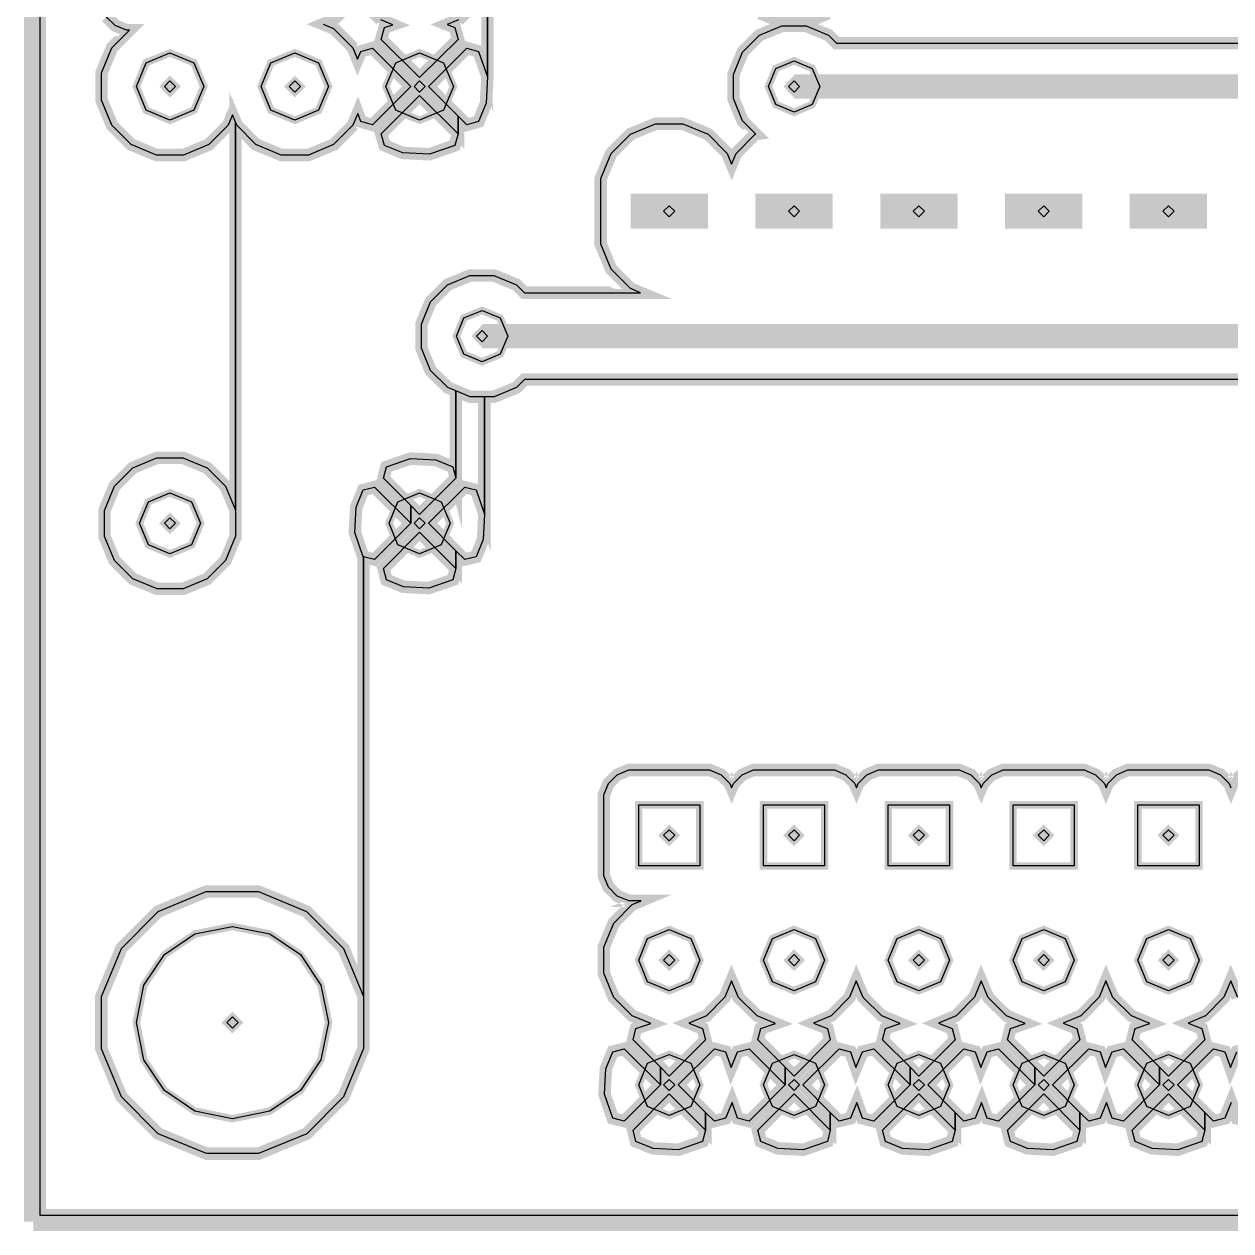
# Model space of a CAD drawing. Extents: x 0 to 6.22, y 0 to 4.04.
# Drawn here: x 2.116 to 3.082, y 0 to 0.967 of the extents above; entities that cross this region are included whole.
import ezdxf

# ---------------------------------------------------------------- set-up
doc = ezdxf.new("R2010")
doc.units = 0
doc.layers.get('0').update_dxf_attribs({"linetype": 'CONTINUOUS'})

msp = doc.modelspace()

# ---------------------------------------------------------------- linework, layer by layer
at = {"color": 0}
for points, const_width in [([(2.1231, 1.97613), (2.1231, 0.00765)], 0.015), ([(2.1281, 1.97114), (2.1281, 0.01264), (4.08658, 0.01264), (4.08658, 1.97114)], 0.01), ([(2.1281, 1.97114), (2.1281, 0.01264), (4.08658, 0.01264), (4.08658, 1.97114)], 0.006), ([(2.48682, 1.00461), (2.48682, 0.92491), (2.48568, 0.90365), (2.47971, 0.88894), (2.47032, 0.88623), (2.46332, 0.89323), (2.46332, 0.87923), (2.46061, 0.86985), (2.44038, 0.86274), (2.41911, 0.86382), (2.4044, 0.86985), (2.40169, 0.87923), (2.43251, 0.90994), (2.46332, 0.87923), (2.46332, 0.89323), (2.43961, 0.91705), (2.47032, 0.94786), (2.47971, 0.94515), (2.48682, 0.92491), (2.48682, 1.00461)], 0.01), ([(2.48682, 1.00461), (2.48682, 0.92491), (2.48568, 0.90365), (2.47971, 0.88894), (2.47032, 0.88623), (2.46332, 0.89323), (2.46332, 0.87923), (2.46061, 0.86985), (2.44038, 0.86274), (2.41911, 0.86382), (2.4044, 0.86985), (2.40169, 0.87923), (2.43251, 0.90994), (2.46332, 0.87923), (2.46332, 0.89323), (2.43961, 0.91705), (2.47032, 0.94786), (2.47971, 0.94515), (2.48682, 0.92491), (2.48682, 1.00461)], 0.006), ([(2.37901, 0.98595), (2.36361, 0.97054), (2.35508, 0.96701), (2.36361, 0.96354), (2.37901, 0.94813), (2.38271, 0.93891), (2.38531, 0.94515), (2.39469, 0.94786), (2.4254, 0.91705), (2.39469, 0.88623), (2.38531, 0.88894), (2.38292, 0.89545), (2.37901, 0.88596), (2.36361, 0.87055), (2.34343, 0.86214), (2.32161, 0.86214), (2.30138, 0.87055), (2.28603, 0.88596), (2.285, 0.88835), (2.285, 0.55664), (2.27701, 0.53733), (2.26232, 0.52251), (2.243, 0.51454), (2.22211, 0.51454), (2.20281, 0.52251), (2.18799, 0.53722), (2.18001, 0.55653), (2.18001, 0.57742), (2.18799, 0.59673), (2.20269, 0.61154), (2.222, 0.61952), (2.24289, 0.61952), (2.26221, 0.61154), (2.27701, 0.59684), (2.285, 0.57753), (2.285, 0.88835), (2.2825, 0.89431), (2.27903, 0.88596), (2.26361, 0.87055), (2.24337, 0.86214), (2.22163, 0.86214), (2.20139, 0.87055), (2.18599, 0.88596), (2.17763, 0.90614), (2.17763, 0.92795), (2.18599, 0.94813), (2.19997, 0.96213), (2.1976, 0.96213), (2.18842, 0.96593), (2.18142, 0.97293)], 0.01), ([(2.479, 0.98595), (2.4636, 0.97054), (2.45443, 0.96674), (2.46061, 0.96425), (2.46332, 0.95481), (2.43251, 0.92415), (2.40169, 0.95481), (2.4044, 0.96425), (2.41092, 0.96652), (2.40142, 0.97054), (2.38601, 0.98595)], 0.01), ([(2.7601, 0.97586), (2.74219, 0.96842), (2.72293, 0.96842), (2.70503, 0.97586)], 0.01), ([(2.7601, 0.97586), (2.74219, 0.96842), (2.72293, 0.96842), (2.70503, 0.97586)], 0.006), ([(3.185, 0.68224), (2.51639, 0.68224), (2.5101, 0.67584), (2.49219, 0.66846), (2.48438, 0.66846), (2.48438, 0.57444), (2.48329, 0.55404), (2.47771, 0.54031), (2.46858, 0.53803), (2.46149, 0.54514), (2.46149, 0.53092), (2.45919, 0.52181), (2.43989, 0.51514), (2.41949, 0.51622), (2.40582, 0.52181), (2.40349, 0.53092), (2.43251, 0.55995), (2.46149, 0.53092), (2.46149, 0.54514), (2.43961, 0.56706), (2.46858, 0.59603), (2.47771, 0.59375), (2.48438, 0.57444), (2.48438, 0.66846), (2.47293, 0.66846), (2.46149, 0.67312), (2.46149, 0.60314), (2.43251, 0.57411), (2.4254, 0.58122), (2.4254, 0.56706), (2.39638, 0.53803), (2.38747, 0.5402), (2.38747, 0.14621), (2.37147, 0.10764), (2.34201, 0.07802), (2.3035, 0.06201), (2.26172, 0.06201), (2.22308, 0.07802), (2.19353, 0.10753), (2.17751, 0.14605), (2.17751, 0.18782), (2.19353, 0.22645), (2.22299, 0.25602), (2.2615, 0.27203), (2.30328, 0.27203), (2.3419, 0.25602), (2.37147, 0.22651), (2.38747, 0.18804), (2.38747, 0.5402), (2.38732, 0.54031), (2.38058, 0.55963), (2.38172, 0.58002), (2.38732, 0.59375), (2.39638, 0.59603), (2.4254, 0.56706), (2.4254, 0.58122), (2.40349, 0.60314), (2.40582, 0.61225), (2.42507, 0.61892), (2.44547, 0.61784), (2.45919, 0.61225), (2.46149, 0.60314), (2.46149, 0.67312), (2.45503, 0.67584), (2.44129, 0.68945), (2.43392, 0.70736), (2.43392, 0.72662), (2.44129, 0.74452), (2.45492, 0.75825), (2.47282, 0.76562), (2.49208, 0.76562), (2.50999, 0.75825), (2.51639, 0.75184), (2.60949, 0.75184), (2.6014, 0.75521), (2.58599, 0.77062), (2.57758, 0.79085), (2.57758, 0.84321), (2.58599, 0.86344), (2.6014, 0.87885), (2.62158, 0.88721), (2.64339, 0.88721), (2.66357, 0.87885), (2.67899, 0.86344), (2.68251, 0.85493), (2.68599, 0.86344), (2.70139, 0.87885), (2.70182, 0.87891), (2.69129, 0.88943), (2.68392, 0.90734), (2.68392, 0.92665), (2.69129, 0.94455), (2.70492, 0.95822), (2.72282, 0.9656), (2.74208, 0.9656), (2.75999, 0.95822), (2.76639, 0.95182), (3.44851, 0.95182)], 0.01), ([(3.185, 0.68224), (2.51639, 0.68224), (2.5101, 0.67584), (2.49219, 0.66846), (2.48438, 0.66846), (2.48438, 0.57444), (2.48329, 0.55404), (2.47771, 0.54031), (2.46858, 0.53803), (2.46149, 0.54514), (2.46149, 0.53092), (2.45919, 0.52181), (2.43989, 0.51514), (2.41949, 0.51622), (2.40582, 0.52181), (2.40349, 0.53092), (2.43251, 0.55995), (2.46149, 0.53092), (2.46149, 0.54514), (2.43961, 0.56706), (2.46858, 0.59603), (2.47771, 0.59375), (2.48438, 0.57444), (2.48438, 0.66846), (2.47293, 0.66846), (2.46149, 0.67312), (2.46149, 0.60314), (2.43251, 0.57411), (2.4254, 0.58122), (2.4254, 0.56706), (2.39638, 0.53803), (2.38747, 0.5402), (2.38747, 0.14621), (2.37147, 0.10764), (2.34201, 0.07802), (2.3035, 0.06201), (2.26172, 0.06201), (2.22308, 0.07802), (2.19353, 0.10753), (2.17751, 0.14605), (2.17751, 0.18782), (2.19353, 0.22645), (2.22299, 0.25602), (2.2615, 0.27203), (2.30328, 0.27203), (2.3419, 0.25602), (2.37147, 0.22651), (2.38747, 0.18804), (2.38747, 0.5402), (2.38732, 0.54031), (2.38058, 0.55963), (2.38172, 0.58002), (2.38732, 0.59375), (2.39638, 0.59603), (2.4254, 0.56706), (2.4254, 0.58122), (2.40349, 0.60314), (2.40582, 0.61225), (2.42507, 0.61892), (2.44547, 0.61784), (2.45919, 0.61225), (2.46149, 0.60314), (2.46149, 0.67312), (2.45503, 0.67584), (2.44129, 0.68945), (2.43392, 0.70736), (2.43392, 0.72662), (2.44129, 0.74452), (2.45492, 0.75825), (2.47282, 0.76562), (2.49208, 0.76562), (2.50999, 0.75825), (2.51639, 0.75184), (2.60949, 0.75184), (2.6014, 0.75521), (2.58599, 0.77062), (2.57758, 0.79085), (2.57758, 0.84321), (2.58599, 0.86344), (2.6014, 0.87885), (2.62158, 0.88721), (2.64339, 0.88721), (2.66357, 0.87885), (2.67899, 0.86344), (2.68251, 0.85493), (2.68599, 0.86344), (2.70139, 0.87885), (2.70182, 0.87891), (2.69129, 0.88943), (2.68392, 0.90734), (2.68392, 0.92665), (2.69129, 0.94455), (2.70492, 0.95822), (2.72282, 0.9656), (2.74208, 0.9656), (2.75999, 0.95822), (2.76639, 0.95182), (3.44851, 0.95182)], 0.006), ([(2.36361, 0.97054), (2.35508, 0.96701), (2.36361, 0.96354), (2.37901, 0.94813), (2.38271, 0.93891), (2.38531, 0.94515), (2.39469, 0.94786), (2.4254, 0.91705), (2.39469, 0.88623), (2.38531, 0.88894), (2.38292, 0.89545), (2.37901, 0.88596), (2.36361, 0.87055), (2.34343, 0.86214), (2.32161, 0.86214), (2.30138, 0.87055), (2.28603, 0.88596), (2.285, 0.88835), (2.285, 0.55664), (2.27701, 0.53733), (2.26232, 0.52251), (2.243, 0.51454), (2.22211, 0.51454), (2.20281, 0.52251), (2.18799, 0.53722), (2.18001, 0.55653), (2.18001, 0.57742), (2.18799, 0.59673), (2.20269, 0.61154), (2.222, 0.61952), (2.24289, 0.61952), (2.26221, 0.61154), (2.27701, 0.59684), (2.285, 0.57753), (2.285, 0.88835), (2.2825, 0.89431), (2.27903, 0.88596), (2.26361, 0.87055), (2.24337, 0.86214), (2.22163, 0.86214), (2.20139, 0.87055), (2.18599, 0.88596), (2.17763, 0.90614), (2.17763, 0.92795), (2.18599, 0.94813), (2.19997, 0.96213), (2.1976, 0.96213), (2.18842, 0.96593), (2.18142, 0.97293)], 0.006), ([(2.4636, 0.97054), (2.45443, 0.96674), (2.46061, 0.96425), (2.46332, 0.95481), (2.43251, 0.92415), (2.40169, 0.95481), (2.4044, 0.96425), (2.41092, 0.96652), (2.40142, 0.97054)], 0.006), ([(2.2595, 0.91705), (2.25157, 0.89795), (2.23247, 0.89003), (2.21338, 0.89795), (2.20551, 0.91705), (2.21338, 0.93614), (2.23247, 0.94401), (2.25157, 0.93614), (2.2595, 0.91705)], 0.006), ([(2.35949, 0.91705), (2.35156, 0.89795), (2.33251, 0.89003), (2.31336, 0.89795), (2.3055, 0.91705), (2.31336, 0.93614), (2.33251, 0.94401), (2.35156, 0.93614), (2.35949, 0.91705)], 0.006), ([(2.45953, 0.91705), (2.45161, 0.89795), (2.43251, 0.89003), (2.41336, 0.89795), (2.40549, 0.91705), (2.41336, 0.93614), (2.43251, 0.94401), (2.45161, 0.93614), (2.45953, 0.91705)], 0.006), ([(2.7531, 0.91705), (2.74701, 0.90251), (2.73247, 0.89643), (2.71793, 0.90251), (2.71192, 0.91705), (2.71793, 0.93159), (2.73247, 0.93761), (2.74701, 0.93159), (2.7531, 0.91705)], 0.006), ([(2.73247, 0.91705), (3.48247, 0.91705)], 0.0197), ([(2.63249, 0.80306), (2.63249, 0.83105)], 0.062), ([(2.73247, 0.80306), (2.73247, 0.83105)], 0.062), ([(2.83251, 0.80306), (2.83251, 0.83105)], 0.062), ([(2.93251, 0.80306), (2.93251, 0.83105)], 0.062), ([(3.0325, 0.80306), (3.0325, 0.83105)], 0.062), ([(2.5031, 0.71701), (2.49701, 0.70253), (2.48247, 0.69645), (2.46793, 0.70253), (2.46192, 0.71701), (2.46793, 0.73161), (2.48247, 0.73763), (2.49701, 0.73161), (2.5031, 0.71701)], 0.006), ([(2.48247, 0.71701), (3.73247, 0.71701)], 0.0197), ([(2.257, 0.56706), (2.24978, 0.54975), (2.23247, 0.54253), (2.21517, 0.54975), (2.20801, 0.56706), (2.21517, 0.58436), (2.23247, 0.59152), (2.24978, 0.58436), (2.257, 0.56706)], 0.006), ([(2.45697, 0.56706), (2.44976, 0.54975), (2.43251, 0.54253), (2.41515, 0.54975), (2.40799, 0.56706), (2.41515, 0.58436), (2.43251, 0.59152), (2.44976, 0.58436), (2.45697, 0.56706)], 0.006), ([(3.088, 0.18723), (3.08242, 0.20052), (3.07699, 0.18734), (3.06228, 0.17253), (3.04818, 0.16661), (3.05919, 0.16222), (3.06153, 0.1531), (3.0325, 0.12413), (3.02539, 0.13124), (3.02539, 0.11703), (2.99642, 0.08805), (2.98731, 0.09033), (2.98281, 0.10292), (2.97771, 0.09033), (2.96858, 0.08805), (2.96149, 0.09511), (2.96149, 0.08095), (2.95919, 0.07183), (2.93989, 0.06516), (2.91949, 0.06624), (2.90582, 0.07183), (2.90349, 0.08095), (2.93251, 0.10992), (2.96149, 0.08095), (2.96149, 0.09511), (2.93961, 0.11703), (2.96858, 0.14605), (2.97771, 0.14372), (2.9821, 0.13102), (2.98731, 0.14372), (2.99642, 0.14605), (3.02539, 0.11703), (3.02539, 0.13124), (3.00353, 0.1531), (3.00581, 0.16222), (3.01758, 0.16634), (3.00282, 0.17253), (2.98801, 0.18723), (2.98242, 0.20052), (2.977, 0.18734), (2.96229, 0.17253), (2.94819, 0.16661), (2.95919, 0.16222), (2.96149, 0.1531), (2.93251, 0.12413), (2.9254, 0.13124), (2.9254, 0.11703), (2.89638, 0.08805), (2.88732, 0.09033), (2.88281, 0.10292), (2.87771, 0.09033), (2.8686, 0.08805), (2.86149, 0.09511), (2.86149, 0.08095), (2.85921, 0.07183), (2.8399, 0.06516), (2.8195, 0.06624), (2.80583, 0.07183), (2.8035, 0.08095), (2.83251, 0.10992), (2.86149, 0.08095), (2.86149, 0.09511), (2.83963, 0.11703), (2.8686, 0.14605), (2.87771, 0.14372), (2.88211, 0.13102), (2.88732, 0.14372), (2.89638, 0.14605), (2.9254, 0.11703), (2.9254, 0.13124), (2.90349, 0.1531), (2.90582, 0.16222), (2.91758, 0.16634), (2.90278, 0.17253), (2.88803, 0.18723), (2.88238, 0.20052), (2.87701, 0.18734), (2.86231, 0.17253), (2.84819, 0.16661), (2.85921, 0.16222), (2.86149, 0.1531), (2.83251, 0.12413), (2.82542, 0.13124), (2.82542, 0.11703), (2.79639, 0.08805), (2.78733, 0.09033), (2.78282, 0.10292), (2.77772, 0.09033), (2.76861, 0.08805), (2.7615, 0.09511), (2.7615, 0.08095), (2.75922, 0.07183), (2.7399, 0.06516), (2.71951, 0.06624), (2.70578, 0.07183), (2.7035, 0.08095), (2.73247, 0.10992), (2.7615, 0.08095), (2.7615, 0.09511), (2.73958, 0.11703), (2.76861, 0.14605), (2.77772, 0.14372), (2.78211, 0.13102), (2.78733, 0.14372), (2.79639, 0.14605), (2.82542, 0.11703), (2.82542, 0.13124), (2.8035, 0.1531), (2.80583, 0.16222), (2.8176, 0.16634), (2.80279, 0.17253), (2.78797, 0.18723), (2.78239, 0.20052), (2.77701, 0.18734), (2.76232, 0.17253), (2.74821, 0.16661), (2.75922, 0.16222), (2.7615, 0.1531), (2.73247, 0.12413), (2.72542, 0.13124), (2.72542, 0.11703), (2.6964, 0.08805), (2.68728, 0.09033), (2.68278, 0.10292), (2.67768, 0.09033), (2.66863, 0.08805), (2.66151, 0.09511), (2.66151, 0.08095), (2.65918, 0.07183), (2.63992, 0.06516), (2.61951, 0.06624), (2.60579, 0.07183), (2.60351, 0.08095), (2.63249, 0.10992), (2.66151, 0.08095), (2.66151, 0.09511), (2.6396, 0.11703), (2.66863, 0.14605), (2.67768, 0.14372), (2.68207, 0.13102), (2.68728, 0.14372), (2.6964, 0.14605), (2.72542, 0.11703), (2.72542, 0.13124), (2.7035, 0.1531), (2.70578, 0.16222), (2.71761, 0.16634), (2.70281, 0.17253), (2.68799, 0.18723), (2.6824, 0.20052), (2.67697, 0.18734), (2.66233, 0.17253), (2.64822, 0.16661), (2.65918, 0.16222), (2.66151, 0.1531), (2.63249, 0.12413), (2.62537, 0.13124), (2.62537, 0.11703), (2.5964, 0.08805), (2.58729, 0.09033), (2.58062, 0.10965), (2.58171, 0.13005), (2.58729, 0.14372), (2.5964, 0.14605), (2.62537, 0.11703), (2.62537, 0.13124), (2.60351, 0.1531), (2.60579, 0.16222), (2.61762, 0.16634), (2.60281, 0.17253), (2.588, 0.18723), (2.58003, 0.20654), (2.58003, 0.22743), (2.588, 0.24674), (2.60271, 0.26156), (2.61008, 0.26465), (2.6001, 0.26465), (2.59088, 0.26845), (2.58388, 0.27544), (2.58008, 0.28456), (2.58008, 0.34945), (2.58388, 0.35862), (2.59088, 0.36561), (2.59999, 0.36941), (2.66488, 0.36941), (2.6741, 0.36561), (2.6811, 0.35862), (2.68251, 0.35525), (2.68392, 0.35862), (2.69092, 0.36561), (2.69997, 0.36941), (2.76492, 0.36941), (2.77408, 0.36561), (2.78108, 0.35862), (2.7825, 0.35525), (2.7839, 0.35862), (2.7909, 0.36561), (2.80003, 0.36941), (2.8649, 0.36941), (2.87408, 0.36561), (2.88108, 0.35862), (2.88249, 0.35525), (2.8839, 0.35862), (2.8909, 0.36561), (2.90001, 0.36941), (2.9649, 0.36941), (2.97412, 0.36561), (2.98113, 0.35862), (2.98247, 0.35525), (2.98389, 0.35862), (2.99089, 0.36561), (3, 0.36941), (3.06489, 0.36941), (3.07411, 0.36561), (3.08111, 0.35862), (3.08251, 0.35525), (3.08388, 0.35862), (3.09093, 0.36561)], 0.01), ([(3.088, 0.18723), (3.08242, 0.20052), (3.07699, 0.18734), (3.06228, 0.17253), (3.04818, 0.16661), (3.05919, 0.16222), (3.06153, 0.1531), (3.0325, 0.12413), (3.02539, 0.13124), (3.02539, 0.11703), (2.99642, 0.08805), (2.98731, 0.09033), (2.98281, 0.10292), (2.97771, 0.09033), (2.96858, 0.08805), (2.96149, 0.09511), (2.96149, 0.08095), (2.95919, 0.07183), (2.93989, 0.06516), (2.91949, 0.06624), (2.90582, 0.07183), (2.90349, 0.08095), (2.93251, 0.10992), (2.96149, 0.08095), (2.96149, 0.09511), (2.93961, 0.11703), (2.96858, 0.14605), (2.97771, 0.14372), (2.9821, 0.13102), (2.98731, 0.14372), (2.99642, 0.14605), (3.02539, 0.11703), (3.02539, 0.13124), (3.00353, 0.1531), (3.00581, 0.16222), (3.01758, 0.16634), (3.00282, 0.17253), (2.98801, 0.18723), (2.98242, 0.20052), (2.977, 0.18734), (2.96229, 0.17253), (2.94819, 0.16661), (2.95919, 0.16222), (2.96149, 0.1531), (2.93251, 0.12413), (2.9254, 0.13124), (2.9254, 0.11703), (2.89638, 0.08805), (2.88732, 0.09033), (2.88281, 0.10292), (2.87771, 0.09033), (2.8686, 0.08805), (2.86149, 0.09511), (2.86149, 0.08095), (2.85921, 0.07183), (2.8399, 0.06516), (2.8195, 0.06624), (2.80583, 0.07183), (2.8035, 0.08095), (2.83251, 0.10992), (2.86149, 0.08095), (2.86149, 0.09511), (2.83963, 0.11703), (2.8686, 0.14605), (2.87771, 0.14372), (2.88211, 0.13102), (2.88732, 0.14372), (2.89638, 0.14605), (2.9254, 0.11703), (2.9254, 0.13124), (2.90349, 0.1531), (2.90582, 0.16222), (2.91758, 0.16634), (2.90278, 0.17253), (2.88803, 0.18723), (2.88238, 0.20052), (2.87701, 0.18734), (2.86231, 0.17253), (2.84819, 0.16661), (2.85921, 0.16222), (2.86149, 0.1531), (2.83251, 0.12413), (2.82542, 0.13124), (2.82542, 0.11703), (2.79639, 0.08805), (2.78733, 0.09033), (2.78282, 0.10292), (2.77772, 0.09033), (2.76861, 0.08805), (2.7615, 0.09511), (2.7615, 0.08095), (2.75922, 0.07183), (2.7399, 0.06516), (2.71951, 0.06624), (2.70578, 0.07183), (2.7035, 0.08095), (2.73247, 0.10992), (2.7615, 0.08095), (2.7615, 0.09511), (2.73958, 0.11703), (2.76861, 0.14605), (2.77772, 0.14372), (2.78211, 0.13102), (2.78733, 0.14372), (2.79639, 0.14605), (2.82542, 0.11703), (2.82542, 0.13124), (2.8035, 0.1531), (2.80583, 0.16222), (2.8176, 0.16634), (2.80279, 0.17253), (2.78797, 0.18723), (2.78239, 0.20052), (2.77701, 0.18734), (2.76232, 0.17253), (2.74821, 0.16661), (2.75922, 0.16222), (2.7615, 0.1531), (2.73247, 0.12413), (2.72542, 0.13124), (2.72542, 0.11703), (2.6964, 0.08805), (2.68728, 0.09033), (2.68278, 0.10292), (2.67768, 0.09033), (2.66863, 0.08805), (2.66151, 0.09511), (2.66151, 0.08095), (2.65918, 0.07183), (2.63992, 0.06516), (2.61951, 0.06624), (2.60579, 0.07183), (2.60351, 0.08095), (2.63249, 0.10992), (2.66151, 0.08095), (2.66151, 0.09511), (2.6396, 0.11703), (2.66863, 0.14605), (2.67768, 0.14372), (2.68207, 0.13102), (2.68728, 0.14372), (2.6964, 0.14605), (2.72542, 0.11703), (2.72542, 0.13124), (2.7035, 0.1531), (2.70578, 0.16222), (2.71761, 0.16634), (2.70281, 0.17253), (2.68799, 0.18723), (2.6824, 0.20052), (2.67697, 0.18734), (2.66233, 0.17253), (2.64822, 0.16661), (2.65918, 0.16222), (2.66151, 0.1531), (2.63249, 0.12413), (2.62537, 0.13124), (2.62537, 0.11703), (2.5964, 0.08805), (2.58729, 0.09033), (2.58062, 0.10965), (2.58171, 0.13005), (2.58729, 0.14372), (2.5964, 0.14605), (2.62537, 0.11703), (2.62537, 0.13124), (2.60351, 0.1531), (2.60579, 0.16222), (2.61762, 0.16634), (2.60281, 0.17253), (2.588, 0.18723), (2.58003, 0.20654), (2.58003, 0.22743), (2.588, 0.24674), (2.60271, 0.26156), (2.61008, 0.26465), (2.6001, 0.26465), (2.59088, 0.26845), (2.58388, 0.27544), (2.58008, 0.28456), (2.58008, 0.34945), (2.58388, 0.35862), (2.59088, 0.36561), (2.59999, 0.36941), (2.66488, 0.36941), (2.6741, 0.36561), (2.6811, 0.35862), (2.68251, 0.35525), (2.68392, 0.35862), (2.69092, 0.36561), (2.69997, 0.36941), (2.76492, 0.36941), (2.77408, 0.36561), (2.78108, 0.35862), (2.7825, 0.35525), (2.7839, 0.35862), (2.7909, 0.36561), (2.80003, 0.36941), (2.8649, 0.36941), (2.87408, 0.36561), (2.88108, 0.35862), (2.88249, 0.35525), (2.8839, 0.35862), (2.8909, 0.36561), (2.90001, 0.36941), (2.9649, 0.36941), (2.97412, 0.36561), (2.98113, 0.35862), (2.98247, 0.35525), (2.98389, 0.35862), (2.99089, 0.36561), (3, 0.36941), (3.06489, 0.36941), (3.07411, 0.36561), (3.08111, 0.35862), (3.08251, 0.35525), (3.08388, 0.35862), (3.09093, 0.36561)], 0.006), ([(2.35949, 0.16705), (2.3534, 0.1371), (2.33692, 0.11258), (2.31244, 0.09608), (2.2825, 0.09001), (2.2525, 0.09608), (2.22803, 0.11258), (2.21153, 0.1371), (2.20551, 0.16705), (2.21153, 0.19705), (2.22803, 0.22152), (2.2525, 0.23801), (2.2825, 0.24403), (2.31244, 0.23801), (2.33692, 0.22152), (2.3534, 0.19705), (2.35949, 0.16705)], 0.006), ([(2.65701, 0.21701), (2.64979, 0.19976), (2.63249, 0.19255), (2.61518, 0.19976), (2.60801, 0.21701), (2.61518, 0.23438), (2.63249, 0.24154), (2.64979, 0.23438), (2.65701, 0.21701)], 0.006), ([(2.757, 0.21701), (2.74978, 0.19976), (2.73247, 0.19255), (2.71517, 0.19976), (2.70801, 0.21701), (2.71517, 0.23438), (2.73247, 0.24154), (2.74978, 0.23438), (2.757, 0.21701)], 0.006), ([(2.85699, 0.21701), (2.84978, 0.19976), (2.83251, 0.19255), (2.81515, 0.19976), (2.808, 0.21701), (2.81515, 0.23438), (2.83251, 0.24154), (2.84978, 0.23438), (2.85699, 0.21701)], 0.006), ([(2.95697, 0.21701), (2.94976, 0.19976), (2.93251, 0.19255), (2.91515, 0.19976), (2.90799, 0.21701), (2.91515, 0.23438), (2.93251, 0.24154), (2.94976, 0.23438), (2.95697, 0.21701)], 0.006), ([(3.05701, 0.21701), (3.04981, 0.19976), (3.0325, 0.19255), (3.01514, 0.19976), (3.00797, 0.21701), (3.01514, 0.23438), (3.0325, 0.24154), (3.04981, 0.23438), (3.05701, 0.21701)], 0.006), ([(3.0964, 0.08805), (3.08729, 0.09033), (3.08279, 0.10292), (3.07769, 0.09033), (3.06858, 0.08805), (3.06153, 0.09511), (3.06153, 0.08095), (3.05919, 0.07183), (3.03988, 0.06516), (3.01947, 0.06624), (3.00581, 0.07183), (3.00353, 0.08095), (3.0325, 0.10992), (3.06153, 0.08095), (3.06153, 0.09511), (3.03961, 0.11703), (3.06858, 0.14605), (3.07769, 0.14372), (3.08208, 0.13102), (3.08729, 0.14372), (3.0964, 0.14605)], 0.01), ([(3.08729, 0.09033), (3.08279, 0.10292), (3.07769, 0.09033), (3.06858, 0.08805), (3.06153, 0.09511), (3.06153, 0.08095), (3.05919, 0.07183), (3.03988, 0.06516), (3.01947, 0.06624), (3.00581, 0.07183), (3.00353, 0.08095), (3.0325, 0.10992), (3.06153, 0.08095), (3.06153, 0.09511), (3.03961, 0.11703), (3.06858, 0.14605), (3.07769, 0.14372), (3.08208, 0.13102), (3.08729, 0.14372)], 0.006), ([(2.65701, 0.11703), (2.64979, 0.09972), (2.63249, 0.0925), (2.61518, 0.09972), (2.60801, 0.11703), (2.61518, 0.13439), (2.63249, 0.14155), (2.64979, 0.13439), (2.65701, 0.11703)], 0.006), ([(2.757, 0.11703), (2.74978, 0.09972), (2.73247, 0.0925), (2.71517, 0.09972), (2.70801, 0.11703), (2.71517, 0.13439), (2.73247, 0.14155), (2.74978, 0.13439), (2.757, 0.11703)], 0.006), ([(2.85699, 0.11703), (2.84978, 0.09972), (2.83251, 0.0925), (2.81515, 0.09972), (2.808, 0.11703), (2.81515, 0.13439), (2.83251, 0.14155), (2.84978, 0.13439), (2.85699, 0.11703)], 0.006), ([(2.95697, 0.11703), (2.94976, 0.09972), (2.93251, 0.0925), (2.91515, 0.09972), (2.90799, 0.11703), (2.91515, 0.13439), (2.93251, 0.14155), (2.94976, 0.13439), (2.95697, 0.11703)], 0.006), ([(3.05701, 0.11703), (3.04981, 0.09972), (3.0325, 0.0925), (3.01514, 0.09972), (3.00797, 0.11703), (3.01514, 0.13439), (3.0325, 0.14155), (3.04981, 0.13439), (3.05701, 0.11703)], 0.006), ([(2.1231, 0.00765), (4.09158, 0.00765)], 0.015)]:
    msp.add_lwpolyline(points, dxfattribs=dict(at, const_width=const_width))
for points in [[(2.1281, 1.97114), (2.1281, 0.01264), (4.08658, 0.01264), (4.08658, 1.97114)], [(2.48682, 1.00461), (2.48682, 0.92491), (2.48568, 0.90365), (2.47971, 0.88894), (2.47032, 0.88623), (2.46332, 0.89323), (2.46332, 0.87923), (2.46061, 0.86985), (2.44038, 0.86274), (2.41911, 0.86382), (2.4044, 0.86985), (2.40169, 0.87923), (2.43251, 0.90994), (2.46332, 0.87923), (2.46332, 0.89323), (2.43961, 0.91705), (2.47032, 0.94786), (2.47971, 0.94515), (2.48682, 0.92491), (2.48682, 1.00461)], [(2.35508, 0.96701), (2.36361, 0.96354), (2.37901, 0.94813), (2.38271, 0.93891), (2.38531, 0.94515), (2.39469, 0.94786), (2.4254, 0.91705), (2.39469, 0.88623), (2.38531, 0.88894), (2.38292, 0.89545), (2.37901, 0.88596), (2.36361, 0.87055), (2.34343, 0.86214), (2.32161, 0.86214), (2.30138, 0.87055), (2.28603, 0.88596), (2.285, 0.88835), (2.285, 0.55664), (2.27701, 0.53733), (2.26232, 0.52251), (2.243, 0.51454), (2.22211, 0.51454), (2.20281, 0.52251), (2.18799, 0.53722), (2.18001, 0.55653), (2.18001, 0.57742), (2.18799, 0.59673), (2.20269, 0.61154), (2.222, 0.61952), (2.24289, 0.61952), (2.26221, 0.61154), (2.27701, 0.59684), (2.285, 0.57753), (2.285, 0.88835), (2.2825, 0.89431), (2.27903, 0.88596), (2.26361, 0.87055), (2.24337, 0.86214), (2.22163, 0.86214), (2.20139, 0.87055), (2.18599, 0.88596), (2.17763, 0.90614), (2.17763, 0.92795), (2.18599, 0.94813), (2.19997, 0.96213), (2.1976, 0.96213), (2.18842, 0.96593), (2.18142, 0.97293)], [(2.4636, 0.97054), (2.45443, 0.96674), (2.46061, 0.96425), (2.46332, 0.95481), (2.43251, 0.92415), (2.40169, 0.95481), (2.4044, 0.96425), (2.41092, 0.96652), (2.40142, 0.97054)], [(3.185, 0.68224), (2.51639, 0.68224), (2.5101, 0.67584), (2.49219, 0.66846), (2.48438, 0.66846), (2.48438, 0.57444), (2.48329, 0.55404), (2.47771, 0.54031), (2.46858, 0.53803), (2.46149, 0.54514), (2.46149, 0.53092), (2.45919, 0.52181), (2.43989, 0.51514), (2.41949, 0.51622), (2.40582, 0.52181), (2.40349, 0.53092), (2.43251, 0.55995), (2.46149, 0.53092), (2.46149, 0.54514), (2.43961, 0.56706), (2.46858, 0.59603), (2.47771, 0.59375), (2.48438, 0.57444), (2.48438, 0.66846), (2.47293, 0.66846), (2.46149, 0.67312), (2.46149, 0.60314), (2.43251, 0.57411), (2.4254, 0.58122), (2.4254, 0.56706), (2.39638, 0.53803), (2.38747, 0.5402), (2.38747, 0.14621), (2.37147, 0.10764), (2.34201, 0.07802), (2.3035, 0.06201), (2.26172, 0.06201), (2.22308, 0.07802), (2.19353, 0.10753), (2.17751, 0.14605), (2.17751, 0.18782), (2.19353, 0.22645), (2.22299, 0.25602), (2.2615, 0.27203), (2.30328, 0.27203), (2.3419, 0.25602), (2.37147, 0.22651), (2.38747, 0.18804), (2.38747, 0.5402), (2.38732, 0.54031), (2.38058, 0.55963), (2.38172, 0.58002), (2.38732, 0.59375), (2.39638, 0.59603), (2.4254, 0.56706), (2.4254, 0.58122), (2.40349, 0.60314), (2.40582, 0.61225), (2.42507, 0.61892), (2.44547, 0.61784), (2.45919, 0.61225), (2.46149, 0.60314), (2.46149, 0.67312), (2.45503, 0.67584), (2.44129, 0.68945), (2.43392, 0.70736), (2.43392, 0.72662), (2.44129, 0.74452), (2.45492, 0.75825), (2.47282, 0.76562), (2.49208, 0.76562), (2.50999, 0.75825), (2.51639, 0.75184), (2.60949, 0.75184), (2.6014, 0.75521), (2.58599, 0.77062), (2.57758, 0.79085), (2.57758, 0.84321), (2.58599, 0.86344), (2.6014, 0.87885), (2.62158, 0.88721), (2.64339, 0.88721), (2.66357, 0.87885), (2.67899, 0.86344), (2.68251, 0.85493), (2.68599, 0.86344), (2.70139, 0.87885), (2.70182, 0.87891), (2.69129, 0.88943), (2.68392, 0.90734), (2.68392, 0.92665), (2.69129, 0.94455), (2.70492, 0.95822), (2.72282, 0.9656), (2.74208, 0.9656), (2.75999, 0.95822), (2.76639, 0.95182), (3.44851, 0.95182)], [(2.2595, 0.91705), (2.25157, 0.89795), (2.23247, 0.89003), (2.21338, 0.89795), (2.20551, 0.91705), (2.21338, 0.93614), (2.23247, 0.94401), (2.25157, 0.93614), (2.2595, 0.91705)], [(2.35949, 0.91705), (2.35156, 0.89795), (2.33251, 0.89003), (2.31336, 0.89795), (2.3055, 0.91705), (2.31336, 0.93614), (2.33251, 0.94401), (2.35156, 0.93614), (2.35949, 0.91705)], [(2.45953, 0.91705), (2.45161, 0.89795), (2.43251, 0.89003), (2.41336, 0.89795), (2.40549, 0.91705), (2.41336, 0.93614), (2.43251, 0.94401), (2.45161, 0.93614), (2.45953, 0.91705)], [(2.7531, 0.91705), (2.74701, 0.90251), (2.73247, 0.89643), (2.71793, 0.90251), (2.71192, 0.91705), (2.71793, 0.93159), (2.73247, 0.93761), (2.74701, 0.93159), (2.7531, 0.91705)], [(2.5031, 0.71701), (2.49701, 0.70253), (2.48247, 0.69645), (2.46793, 0.70253), (2.46192, 0.71701), (2.46793, 0.73161), (2.48247, 0.73763), (2.49701, 0.73161), (2.5031, 0.71701)], [(2.257, 0.56706), (2.24978, 0.54975), (2.23247, 0.54253), (2.21517, 0.54975), (2.20801, 0.56706), (2.21517, 0.58436), (2.23247, 0.59152), (2.24978, 0.58436), (2.257, 0.56706)], [(2.45697, 0.56706), (2.44976, 0.54975), (2.43251, 0.54253), (2.41515, 0.54975), (2.40799, 0.56706), (2.41515, 0.58436), (2.43251, 0.59152), (2.44976, 0.58436), (2.45697, 0.56706)], [(3.088, 0.18723), (3.08242, 0.20052), (3.07699, 0.18734), (3.06228, 0.17253), (3.04818, 0.16661), (3.05919, 0.16222), (3.06153, 0.1531), (3.0325, 0.12413), (3.02539, 0.13124), (3.02539, 0.11703), (2.99642, 0.08805), (2.98731, 0.09033), (2.98281, 0.10292), (2.97771, 0.09033), (2.96858, 0.08805), (2.96149, 0.09511), (2.96149, 0.08095), (2.95919, 0.07183), (2.93989, 0.06516), (2.91949, 0.06624), (2.90582, 0.07183), (2.90349, 0.08095), (2.93251, 0.10992), (2.96149, 0.08095), (2.96149, 0.09511), (2.93961, 0.11703), (2.96858, 0.14605), (2.97771, 0.14372), (2.9821, 0.13102), (2.98731, 0.14372), (2.99642, 0.14605), (3.02539, 0.11703), (3.02539, 0.13124), (3.00353, 0.1531), (3.00581, 0.16222), (3.01758, 0.16634), (3.00282, 0.17253), (2.98801, 0.18723), (2.98242, 0.20052), (2.977, 0.18734), (2.96229, 0.17253), (2.94819, 0.16661), (2.95919, 0.16222), (2.96149, 0.1531), (2.93251, 0.12413), (2.9254, 0.13124), (2.9254, 0.11703), (2.89638, 0.08805), (2.88732, 0.09033), (2.88281, 0.10292), (2.87771, 0.09033), (2.8686, 0.08805), (2.86149, 0.09511), (2.86149, 0.08095), (2.85921, 0.07183), (2.8399, 0.06516), (2.8195, 0.06624), (2.80583, 0.07183), (2.8035, 0.08095), (2.83251, 0.10992), (2.86149, 0.08095), (2.86149, 0.09511), (2.83963, 0.11703), (2.8686, 0.14605), (2.87771, 0.14372), (2.88211, 0.13102), (2.88732, 0.14372), (2.89638, 0.14605), (2.9254, 0.11703), (2.9254, 0.13124), (2.90349, 0.1531), (2.90582, 0.16222), (2.91758, 0.16634), (2.90278, 0.17253), (2.88803, 0.18723), (2.88238, 0.20052), (2.87701, 0.18734), (2.86231, 0.17253), (2.84819, 0.16661), (2.85921, 0.16222), (2.86149, 0.1531), (2.83251, 0.12413), (2.82542, 0.13124), (2.82542, 0.11703), (2.79639, 0.08805), (2.78733, 0.09033), (2.78282, 0.10292), (2.77772, 0.09033), (2.76861, 0.08805), (2.7615, 0.09511), (2.7615, 0.08095), (2.75922, 0.07183), (2.7399, 0.06516), (2.71951, 0.06624), (2.70578, 0.07183), (2.7035, 0.08095), (2.73247, 0.10992), (2.7615, 0.08095), (2.7615, 0.09511), (2.73958, 0.11703), (2.76861, 0.14605), (2.77772, 0.14372), (2.78211, 0.13102), (2.78733, 0.14372), (2.79639, 0.14605), (2.82542, 0.11703), (2.82542, 0.13124), (2.8035, 0.1531), (2.80583, 0.16222), (2.8176, 0.16634), (2.80279, 0.17253), (2.78797, 0.18723), (2.78239, 0.20052), (2.77701, 0.18734), (2.76232, 0.17253), (2.74821, 0.16661), (2.75922, 0.16222), (2.7615, 0.1531), (2.73247, 0.12413), (2.72542, 0.13124), (2.72542, 0.11703), (2.6964, 0.08805), (2.68728, 0.09033), (2.68278, 0.10292), (2.67768, 0.09033), (2.66863, 0.08805), (2.66151, 0.09511), (2.66151, 0.08095), (2.65918, 0.07183), (2.63992, 0.06516), (2.61951, 0.06624), (2.60579, 0.07183), (2.60351, 0.08095), (2.63249, 0.10992), (2.66151, 0.08095), (2.66151, 0.09511), (2.6396, 0.11703), (2.66863, 0.14605), (2.67768, 0.14372), (2.68207, 0.13102), (2.68728, 0.14372), (2.6964, 0.14605), (2.72542, 0.11703), (2.72542, 0.13124), (2.7035, 0.1531), (2.70578, 0.16222), (2.71761, 0.16634), (2.70281, 0.17253), (2.68799, 0.18723), (2.6824, 0.20052), (2.67697, 0.18734), (2.66233, 0.17253), (2.64822, 0.16661), (2.65918, 0.16222), (2.66151, 0.1531), (2.63249, 0.12413), (2.62537, 0.13124), (2.62537, 0.11703), (2.5964, 0.08805), (2.58729, 0.09033), (2.58062, 0.10965), (2.58171, 0.13005), (2.58729, 0.14372), (2.5964, 0.14605), (2.62537, 0.11703), (2.62537, 0.13124), (2.60351, 0.1531), (2.60579, 0.16222), (2.61762, 0.16634), (2.60281, 0.17253), (2.588, 0.18723), (2.58003, 0.20654), (2.58003, 0.22743), (2.588, 0.24674), (2.60271, 0.26156), (2.61008, 0.26465), (2.6001, 0.26465), (2.59088, 0.26845), (2.58388, 0.27544), (2.58008, 0.28456), (2.58008, 0.34945), (2.58388, 0.35862), (2.59088, 0.36561), (2.59999, 0.36941), (2.66488, 0.36941), (2.6741, 0.36561), (2.6811, 0.35862), (2.68251, 0.35525), (2.68392, 0.35862), (2.69092, 0.36561), (2.69997, 0.36941), (2.76492, 0.36941), (2.77408, 0.36561), (2.78108, 0.35862), (2.7825, 0.35525), (2.7839, 0.35862), (2.7909, 0.36561), (2.80003, 0.36941), (2.8649, 0.36941), (2.87408, 0.36561), (2.88108, 0.35862), (2.88249, 0.35525), (2.8839, 0.35862), (2.8909, 0.36561), (2.90001, 0.36941), (2.9649, 0.36941), (2.97412, 0.36561), (2.98113, 0.35862), (2.98247, 0.35525), (2.98389, 0.35862), (2.99089, 0.36561), (3, 0.36941), (3.06489, 0.36941), (3.07411, 0.36561), (3.08111, 0.35862), (3.08251, 0.35525)], [(2.35949, 0.16705), (2.3534, 0.1371), (2.33692, 0.11258), (2.31244, 0.09608), (2.2825, 0.09001), (2.2525, 0.09608), (2.22803, 0.11258), (2.21153, 0.1371), (2.20551, 0.16705), (2.21153, 0.19705), (2.22803, 0.22152), (2.2525, 0.23801), (2.2825, 0.24403), (2.31244, 0.23801), (2.33692, 0.22152), (2.3534, 0.19705), (2.35949, 0.16705)], [(2.65701, 0.21701), (2.64979, 0.19976), (2.63249, 0.19255), (2.61518, 0.19976), (2.60801, 0.21701), (2.61518, 0.23438), (2.63249, 0.24154), (2.64979, 0.23438), (2.65701, 0.21701)], [(2.757, 0.21701), (2.74978, 0.19976), (2.73247, 0.19255), (2.71517, 0.19976), (2.70801, 0.21701), (2.71517, 0.23438), (2.73247, 0.24154), (2.74978, 0.23438), (2.757, 0.21701)], [(2.85699, 0.21701), (2.84978, 0.19976), (2.83251, 0.19255), (2.81515, 0.19976), (2.808, 0.21701), (2.81515, 0.23438), (2.83251, 0.24154), (2.84978, 0.23438), (2.85699, 0.21701)], [(2.95697, 0.21701), (2.94976, 0.19976), (2.93251, 0.19255), (2.91515, 0.19976), (2.90799, 0.21701), (2.91515, 0.23438), (2.93251, 0.24154), (2.94976, 0.23438), (2.95697, 0.21701)], [(3.05701, 0.21701), (3.04981, 0.19976), (3.0325, 0.19255), (3.01514, 0.19976), (3.00797, 0.21701), (3.01514, 0.23438), (3.0325, 0.24154), (3.04981, 0.23438), (3.05701, 0.21701)], [(3.08279, 0.10292), (3.07769, 0.09033), (3.06858, 0.08805), (3.06153, 0.09511), (3.06153, 0.08095), (3.05919, 0.07183), (3.03988, 0.06516), (3.01947, 0.06624), (3.00581, 0.07183), (3.00353, 0.08095), (3.0325, 0.10992), (3.06153, 0.08095), (3.06153, 0.09511), (3.03961, 0.11703), (3.06858, 0.14605), (3.07769, 0.14372), (3.08208, 0.13102), (3.08729, 0.14372)], [(2.65701, 0.11703), (2.64979, 0.09972), (2.63249, 0.0925), (2.61518, 0.09972), (2.60801, 0.11703), (2.61518, 0.13439), (2.63249, 0.14155), (2.64979, 0.13439), (2.65701, 0.11703)], [(2.757, 0.11703), (2.74978, 0.09972), (2.73247, 0.0925), (2.71517, 0.09972), (2.70801, 0.11703), (2.71517, 0.13439), (2.73247, 0.14155), (2.74978, 0.13439), (2.757, 0.11703)], [(2.85699, 0.11703), (2.84978, 0.09972), (2.83251, 0.0925), (2.81515, 0.09972), (2.808, 0.11703), (2.81515, 0.13439), (2.83251, 0.14155), (2.84978, 0.13439), (2.85699, 0.11703)], [(2.95697, 0.11703), (2.94976, 0.09972), (2.93251, 0.0925), (2.91515, 0.09972), (2.90799, 0.11703), (2.91515, 0.13439), (2.93251, 0.14155), (2.94976, 0.13439), (2.95697, 0.11703)], [(3.05701, 0.11703), (3.04981, 0.09972), (3.0325, 0.0925), (3.01514, 0.09972), (3.00797, 0.11703), (3.01514, 0.13439), (3.0325, 0.14155), (3.04981, 0.13439), (3.05701, 0.11703)]]:
    msp.add_lwpolyline(points, dxfattribs=at)
at = {"color": 7, "const_width": 0.006}
for points in [[(2.23697, 0.91705), (2.23247, 0.91254), (2.22803, 0.91705), (2.23247, 0.92155), (2.23697, 0.91705)], [(2.33703, 0.91705), (2.33251, 0.91254), (2.32801, 0.91705), (2.33251, 0.92155), (2.33703, 0.91705)], [(2.43701, 0.91705), (2.43251, 0.91254), (2.428, 0.91705), (2.43251, 0.92155), (2.43701, 0.91705)], [(2.73697, 0.91705), (2.73247, 0.91254), (2.72803, 0.91705), (2.73247, 0.92155), (2.73697, 0.91705)], [(2.63699, 0.81706), (2.63249, 0.81255), (2.62799, 0.81706), (2.63249, 0.82151), (2.63699, 0.81706)], [(2.73697, 0.81706), (2.73247, 0.81255), (2.72803, 0.81706), (2.73247, 0.82151), (2.73697, 0.81706)], [(2.83703, 0.81706), (2.83251, 0.81255), (2.82801, 0.81706), (2.83251, 0.82151), (2.83703, 0.81706)], [(2.93701, 0.81706), (2.93251, 0.81255), (2.928, 0.81706), (2.93251, 0.82151), (2.93701, 0.81706)], [(3.037, 0.81706), (3.0325, 0.81255), (3.028, 0.81706), (3.0325, 0.82151), (3.037, 0.81706)], [(2.48697, 0.71701), (2.48247, 0.71251), (2.47803, 0.71701), (2.48247, 0.72152), (2.48697, 0.71701)], [(2.23697, 0.56706), (2.23247, 0.56255), (2.22803, 0.56706), (2.23247, 0.57151), (2.23697, 0.56706)], [(2.43701, 0.56706), (2.43251, 0.56255), (2.428, 0.56706), (2.43251, 0.57151), (2.43701, 0.56706)], [(2.63699, 0.31706), (2.63249, 0.31255), (2.62799, 0.31706), (2.63249, 0.32151), (2.63699, 0.31706)], [(2.73697, 0.31706), (2.73247, 0.31255), (2.72803, 0.31706), (2.73247, 0.32151), (2.73697, 0.31706)], [(2.83703, 0.31706), (2.83251, 0.31255), (2.82801, 0.31706), (2.83251, 0.32151), (2.83703, 0.31706)], [(2.93701, 0.31706), (2.93251, 0.31255), (2.928, 0.31706), (2.93251, 0.32151), (2.93701, 0.31706)], [(3.037, 0.31706), (3.0325, 0.31255), (3.028, 0.31706), (3.0325, 0.32151), (3.037, 0.31706)], [(2.63699, 0.21701), (2.63249, 0.21251), (2.62799, 0.21701), (2.63249, 0.22152), (2.63699, 0.21701)], [(2.73697, 0.21701), (2.73247, 0.21251), (2.72803, 0.21701), (2.73247, 0.22152), (2.73697, 0.21701)], [(2.83703, 0.21701), (2.83251, 0.21251), (2.82801, 0.21701), (2.83251, 0.22152), (2.83703, 0.21701)], [(2.93701, 0.21701), (2.93251, 0.21251), (2.928, 0.21701), (2.93251, 0.22152), (2.93701, 0.21701)], [(3.037, 0.21701), (3.0325, 0.21251), (3.028, 0.21701), (3.0325, 0.22152), (3.037, 0.21701)], [(2.287, 0.16705), (2.2825, 0.16254), (2.278, 0.16705), (2.2825, 0.17155), (2.287, 0.16705)], [(2.63699, 0.11703), (2.63249, 0.11252), (2.62799, 0.11703), (2.63249, 0.12153), (2.63699, 0.11703)], [(2.73697, 0.11703), (2.73247, 0.11252), (2.72803, 0.11703), (2.73247, 0.12153), (2.73697, 0.11703)], [(2.83703, 0.11703), (2.83251, 0.11252), (2.82801, 0.11703), (2.83251, 0.12153), (2.83703, 0.11703)], [(2.93701, 0.11703), (2.93251, 0.11252), (2.928, 0.11703), (2.93251, 0.12153), (2.93701, 0.11703)], [(3.037, 0.11703), (3.0325, 0.11252), (3.028, 0.11703), (3.0325, 0.12153), (3.037, 0.11703)]]:
    msp.add_lwpolyline(points, dxfattribs=at)
at = {"color": 7}
for points in [[(2.23697, 0.91705), (2.23247, 0.91254), (2.22803, 0.91705), (2.23247, 0.92155), (2.23697, 0.91705)], [(2.33703, 0.91705), (2.33251, 0.91254), (2.32801, 0.91705), (2.33251, 0.92155), (2.33703, 0.91705)], [(2.43701, 0.91705), (2.43251, 0.91254), (2.428, 0.91705), (2.43251, 0.92155), (2.43701, 0.91705)], [(2.73697, 0.91705), (2.73247, 0.91254), (2.72803, 0.91705), (2.73247, 0.92155), (2.73697, 0.91705)], [(2.63699, 0.81706), (2.63249, 0.81255), (2.62799, 0.81706), (2.63249, 0.82151), (2.63699, 0.81706)], [(2.73697, 0.81706), (2.73247, 0.81255), (2.72803, 0.81706), (2.73247, 0.82151), (2.73697, 0.81706)], [(2.83703, 0.81706), (2.83251, 0.81255), (2.82801, 0.81706), (2.83251, 0.82151), (2.83703, 0.81706)], [(2.93701, 0.81706), (2.93251, 0.81255), (2.928, 0.81706), (2.93251, 0.82151), (2.93701, 0.81706)], [(3.037, 0.81706), (3.0325, 0.81255), (3.028, 0.81706), (3.0325, 0.82151), (3.037, 0.81706)], [(2.48697, 0.71701), (2.48247, 0.71251), (2.47803, 0.71701), (2.48247, 0.72152), (2.48697, 0.71701)], [(2.23697, 0.56706), (2.23247, 0.56255), (2.22803, 0.56706), (2.23247, 0.57151), (2.23697, 0.56706)], [(2.43701, 0.56706), (2.43251, 0.56255), (2.428, 0.56706), (2.43251, 0.57151), (2.43701, 0.56706)], [(2.63699, 0.31706), (2.63249, 0.31255), (2.62799, 0.31706), (2.63249, 0.32151), (2.63699, 0.31706)], [(2.73697, 0.31706), (2.73247, 0.31255), (2.72803, 0.31706), (2.73247, 0.32151), (2.73697, 0.31706)], [(2.83703, 0.31706), (2.83251, 0.31255), (2.82801, 0.31706), (2.83251, 0.32151), (2.83703, 0.31706)], [(2.93701, 0.31706), (2.93251, 0.31255), (2.928, 0.31706), (2.93251, 0.32151), (2.93701, 0.31706)], [(3.037, 0.31706), (3.0325, 0.31255), (3.028, 0.31706), (3.0325, 0.32151), (3.037, 0.31706)], [(2.63699, 0.21701), (2.63249, 0.21251), (2.62799, 0.21701), (2.63249, 0.22152), (2.63699, 0.21701)], [(2.73697, 0.21701), (2.73247, 0.21251), (2.72803, 0.21701), (2.73247, 0.22152), (2.73697, 0.21701)], [(2.83703, 0.21701), (2.83251, 0.21251), (2.82801, 0.21701), (2.83251, 0.22152), (2.83703, 0.21701)], [(2.93701, 0.21701), (2.93251, 0.21251), (2.928, 0.21701), (2.93251, 0.22152), (2.93701, 0.21701)], [(3.037, 0.21701), (3.0325, 0.21251), (3.028, 0.21701), (3.0325, 0.22152), (3.037, 0.21701)], [(2.287, 0.16705), (2.2825, 0.16254), (2.278, 0.16705), (2.2825, 0.17155), (2.287, 0.16705)], [(2.63699, 0.11703), (2.63249, 0.11252), (2.62799, 0.11703), (2.63249, 0.12153), (2.63699, 0.11703)], [(2.73697, 0.11703), (2.73247, 0.11252), (2.72803, 0.11703), (2.73247, 0.12153), (2.73697, 0.11703)], [(2.83703, 0.11703), (2.83251, 0.11252), (2.82801, 0.11703), (2.83251, 0.12153), (2.83703, 0.11703)], [(2.93701, 0.11703), (2.93251, 0.11252), (2.928, 0.11703), (2.93251, 0.12153), (2.93701, 0.11703)], [(3.037, 0.11703), (3.0325, 0.11252), (3.028, 0.11703), (3.0325, 0.12153), (3.037, 0.11703)]]:
    msp.add_lwpolyline(points, dxfattribs=at)
at = {"color": 0, "const_width": 0.006}
for points in [[(2.60801, 0.34153), (2.60801, 0.29253), (2.65701, 0.29253), (2.65701, 0.34153), (2.60801, 0.34153)], [(2.70801, 0.34153), (2.70801, 0.29253), (2.757, 0.29253), (2.757, 0.34153), (2.70801, 0.34153)], [(2.808, 0.34153), (2.808, 0.29253), (2.85699, 0.29253), (2.85699, 0.34153), (2.808, 0.34153)], [(2.90799, 0.34153), (2.90799, 0.29253), (2.95697, 0.29253), (2.95697, 0.34153), (2.90799, 0.34153)], [(3.00797, 0.34153), (3.00797, 0.29253), (3.05701, 0.29253), (3.05701, 0.34153), (3.00797, 0.34153)]]:
    msp.add_lwpolyline(points, close=True, dxfattribs=at)
at = {"color": 0}
for points in [[(2.60801, 0.34153), (2.65701, 0.34153), (2.65701, 0.29253), (2.60801, 0.29253), (2.60801, 0.34153)], [(2.70801, 0.34153), (2.757, 0.34153), (2.757, 0.29253), (2.70801, 0.29253), (2.70801, 0.34153)], [(2.808, 0.34153), (2.85699, 0.34153), (2.85699, 0.29253), (2.808, 0.29253), (2.808, 0.34153)], [(2.90799, 0.34153), (2.95697, 0.34153), (2.95697, 0.29253), (2.90799, 0.29253), (2.90799, 0.34153)], [(3.00797, 0.34153), (3.05701, 0.34153), (3.05701, 0.29253), (3.00797, 0.29253), (3.00797, 0.34153)]]:
    msp.add_lwpolyline(points, close=True, dxfattribs=at)

doc.saveas('drawing.dxf')
